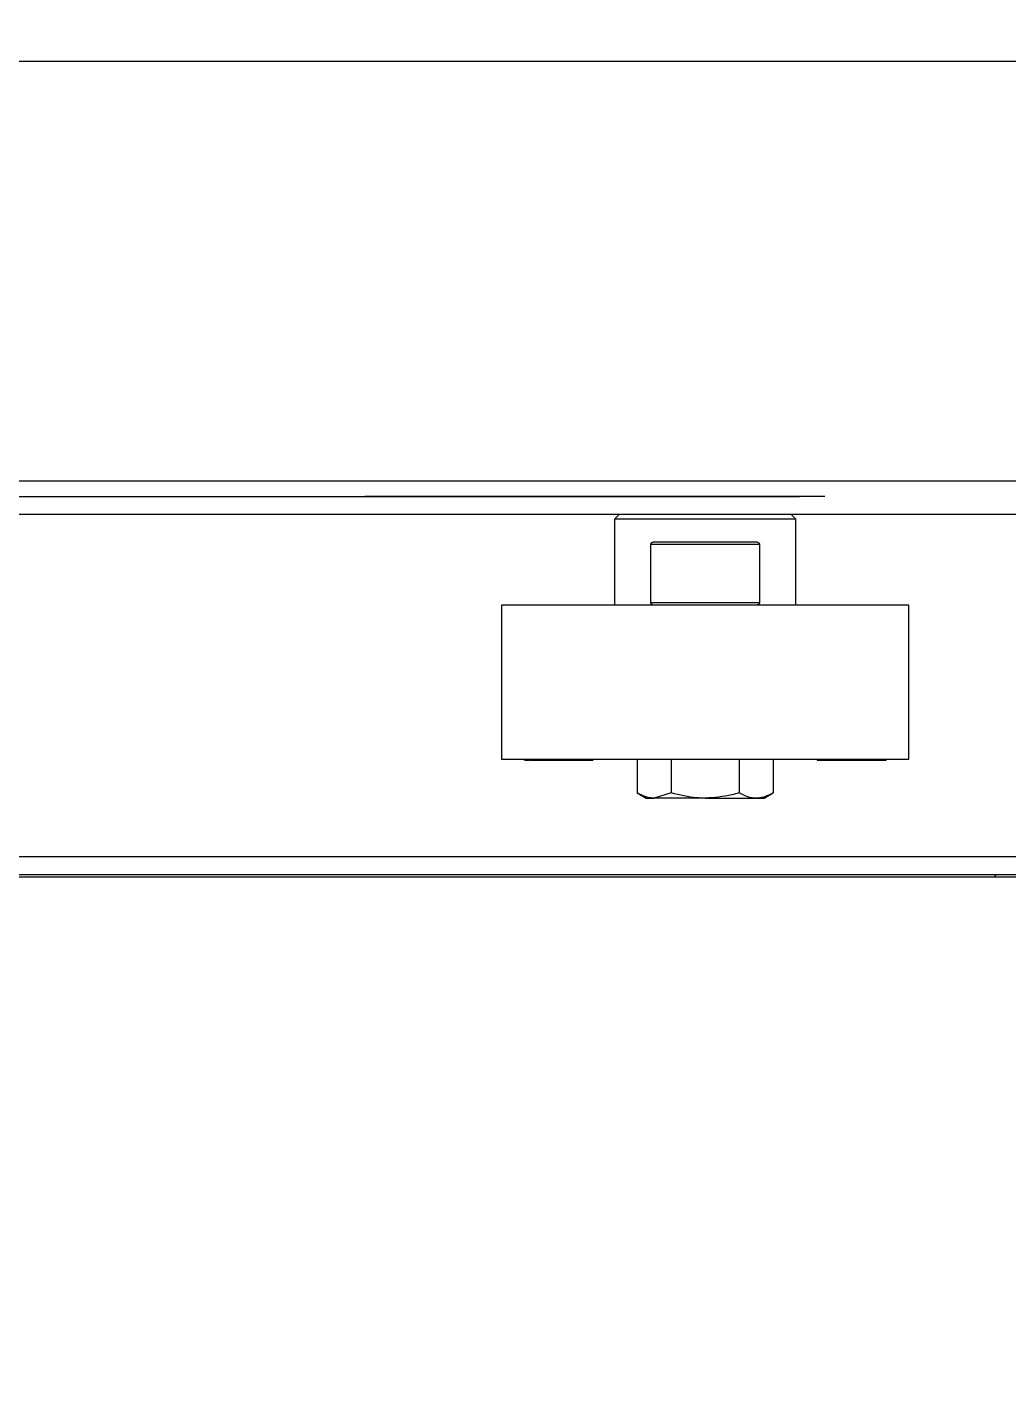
# Model space of a CAD drawing. Header units: millimetres. Extents: x 15 to 415, y 5 to 292.
# Drawn here: x 95.66 to 101.08, y 120.34 to 127.78 of the extents above; entities that cross this region are included whole.
import ezdxf

# ---------------------------------------------------------------- set-up
doc = ezdxf.new("R2010")
doc.units = ezdxf.units.MM
doc.linetypes.add('CENTERX2', pattern=[20.32, 12.7, -2.54, 2.54, -2.54])
doc.dimstyles.new('SLDDIMSTYLE1', dxfattribs={"dimtxt": 0.18, "dimasz": 3.302, "dimexe": 0, "dimexo": 0.0625, "dimgap": 0, "dimtad": 0, "dimtih": 1, "dimtoh": 1, "dimdec": 0, "dimrnd": 1e-09, "dimzin": 0, "dimdsep": 46, "dimtxsty": 'Standard', "dimsah": 1, "dimcen": 0.09, "dimadec": 0, "dimazin": 0, "dimtfac": 3.302, "dimtdec": 0, "dimtofl": 0, "dimtmove": 0, "dimatfit": 3, "dimfxl": 0, "dimfrac": 2, "dimtolj": 1, "dimtzin": 0, "dimarcsym": 0})

msp = doc.modelspace()

# ---------------------------------------------------------------- linework, layer by layer
at = {"color": 7, "linetype": 'Continuous', "lineweight": 25}
for p, q in [((114.90737, 127.58944), (78.90737, 127.58944)), ((114.90737, 125.08944), (78.90737, 125.08944)), ((98.93237, 125.08944), (98.90737, 125.06444)), ((98.90737, 125.06444), (98.90737, 124.58944)), ((99.40737, 125.06444), (98.90737, 125.06444)), ((99.90737, 125.06444), (99.40737, 125.06444)), ((99.90737, 125.06444), (99.88237, 125.08944)), ((99.90737, 124.58944), (99.90737, 125.06444)), ((99.10737, 124.60444), (99.10737, 124.92444)), ((99.70737, 124.92444), (99.10737, 124.92444)), ((99.12848, 124.93944), (99.68625, 124.93944)), ((99.70737, 124.92444), (99.70737, 124.60444)), ((98.28237, 124.58944), (98.28237, 123.73944)), ((99.6002, 124.58944), (98.28237, 124.58944)), ((99.10737, 124.60444), (99.70737, 124.60444)), ((100.53237, 124.58944), (99.6002, 124.58944)), ((100.53237, 123.73944), (100.53237, 124.58944)), ((98.28237, 123.73944), (99.6002, 123.73944)), ((98.40758, 123.73944), (98.40758, 123.73444)), ((98.40801, 123.73444), (98.40801, 123.73944)), ((98.40801, 123.73444), (98.40872, 123.73444)), ((98.40918, 123.73944), (98.40918, 123.73444)), ((98.4107, 123.73444), (98.4107, 123.73944)), ((98.41693, 123.73444), (98.43462, 123.73444)), ((98.44106, 123.73444), (98.442, 123.73444)), ((98.442, 123.73444), (98.442, 123.73944)), ((98.442, 123.73444), (98.45236, 123.73444)), ((98.45236, 123.73444), (98.45236, 123.73944)), ((98.45236, 123.73444), (98.47266, 123.73444)), ((98.47266, 123.73444), (98.47266, 123.73944)), ((98.47266, 123.73444), (98.48851, 123.73444)), ((98.48857, 123.73444), (98.48857, 123.73944)), ((98.48857, 123.73444), (98.48974, 123.73444)), ((98.48974, 123.73944), (98.48974, 123.73444)), ((98.48974, 123.73444), (98.49985, 123.73444)), ((98.49985, 123.73444), (98.49985, 123.73944)), ((98.51868, 123.73444), (98.51868, 123.73944)), ((98.51868, 123.73444), (98.52386, 123.73444)), ((98.52386, 123.73444), (98.52386, 123.73944)), ((98.52386, 123.73444), (98.53686, 123.73444)), ((98.53891, 123.73444), (98.53891, 123.73944)), ((98.53891, 123.73444), (98.54579, 123.73444)), ((98.54579, 123.73444), (98.54579, 123.73944)), ((98.54579, 123.73444), (98.54771, 123.73444)), ((98.55975, 123.73444), (98.55975, 123.73944)), ((98.55975, 123.73444), (98.56661, 123.73444)), ((98.56661, 123.73444), (98.56661, 123.73944)), ((98.58043, 123.73444), (98.58043, 123.73944)), ((98.58043, 123.73444), (98.58302, 123.73444)), ((98.58343, 123.73444), (98.58343, 123.73944)), ((98.58343, 123.73444), (98.60729, 123.73444)), ((98.60729, 123.73444), (98.60729, 123.73944)), ((98.60936, 123.73944), (98.60936, 123.73444)), ((98.62928, 123.73444), (98.62928, 123.73944)), ((98.63209, 123.73444), (98.63209, 123.73944)), ((98.63209, 123.73444), (98.63473, 123.73444)), ((98.64054, 123.73444), (98.64054, 123.73944)), ((98.64054, 123.73444), (98.65669, 123.73444)), ((98.65669, 123.73444), (98.65669, 123.73944)), ((98.67848, 123.73444), (98.67848, 123.73944)), ((98.68132, 123.73444), (98.68132, 123.73944)), ((98.68132, 123.73444), (98.68276, 123.73444)), ((98.68276, 123.73444), (98.68276, 123.73944)), ((98.68276, 123.73444), (98.69587, 123.73444)), ((98.69587, 123.73444), (98.69587, 123.73944)), ((98.69587, 123.73444), (98.71271, 123.73444)), ((98.71271, 123.73444), (98.71271, 123.73944)), ((98.71271, 123.73444), (98.72573, 123.73444)), ((98.72573, 123.73444), (98.72573, 123.73944)), ((98.72573, 123.73444), (98.78292, 123.73444)), ((98.78292, 123.73444), (98.78292, 123.73944)), ((98.78533, 123.73444), (98.78533, 123.73944)), ((99.03209, 123.73944), (99.03209, 123.55347)), ((99.21973, 123.73944), (99.21973, 123.55347)), ((99.595, 123.73944), (99.595, 123.55347)), ((99.6002, 123.73944), (100.53237, 123.73944)), ((99.78264, 123.73944), (99.78264, 123.55347)), ((100.02761, 123.73444), (100.02761, 123.73944)), ((100.03, 123.73444), (100.03, 123.73944)), ((100.03, 123.73444), (100.06065, 123.73444)), ((100.06065, 123.73944), (100.06065, 123.73444)), ((100.06065, 123.73444), (100.07382, 123.73444)), ((100.07382, 123.73444), (100.07382, 123.73944)), ((100.08413, 123.73444), (100.08413, 123.73944)), ((100.08992, 123.73444), (100.08992, 123.73944)), ((100.08992, 123.73444), (100.10156, 123.73444)), ((100.10156, 123.73444), (100.10156, 123.73944)), ((100.10156, 123.73444), (100.11635, 123.73444)), ((100.11635, 123.73444), (100.11635, 123.73944)), ((100.11635, 123.73444), (100.128, 123.73444)), ((100.128, 123.73944), (100.128, 123.73444)), ((100.128, 123.73444), (100.14168, 123.73444)), ((100.14587, 123.73444), (100.14587, 123.73944)), ((100.14587, 123.73444), (100.16031, 123.73444)), ((100.16031, 123.73444), (100.16031, 123.73944)), ((100.17571, 123.73444), (100.17571, 123.73944)), ((100.17571, 123.73444), (100.18465, 123.73444)), ((100.18465, 123.73444), (100.18465, 123.73944)), ((100.18465, 123.73444), (100.19327, 123.73444)), ((100.19327, 123.73444), (100.19327, 123.73944)), ((100.19327, 123.73444), (100.20222, 123.73444)), ((100.20222, 123.73444), (100.20222, 123.73944)), ((100.20222, 123.73444), (100.21086, 123.73444)), ((100.21086, 123.73444), (100.21086, 123.73944)), ((100.21086, 123.73444), (100.21978, 123.73444)), ((100.21978, 123.73444), (100.21978, 123.73944)), ((100.21978, 123.73444), (100.22927, 123.73444)), ((100.22927, 123.73444), (100.22927, 123.73944)), ((100.22927, 123.73444), (100.23689, 123.73444)), ((100.23689, 123.73444), (100.23689, 123.73944)), ((100.23689, 123.73444), (100.24032, 123.73444)), ((100.24032, 123.73444), (100.24032, 123.73944)), ((100.24032, 123.73444), (100.24628, 123.73444)), ((100.25788, 123.73444), (100.26282, 123.73444)), ((100.26174, 123.73444), (100.26174, 123.73944)), ((100.28058, 123.73444), (100.28658, 123.73444)), ((100.28898, 123.73944), (100.28898, 123.73444)), ((100.28908, 123.73444), (100.28908, 123.73944)), ((100.28908, 123.73444), (100.32815, 123.73444)), ((100.32815, 123.73444), (100.32815, 123.73944)), ((100.33893, 123.73944), (100.33893, 123.73444)), ((100.33893, 123.73444), (100.36562, 123.73444)), ((100.36562, 123.73444), (100.36562, 123.73944)), ((100.36687, 123.73444), (100.37695, 123.73444)), ((100.37695, 123.73444), (100.37695, 123.73944)), ((100.37695, 123.73444), (100.38741, 123.73444)), ((100.38741, 123.73444), (100.38741, 123.73944)), ((100.39057, 123.73444), (100.39502, 123.73444)), ((100.39502, 123.73944), (100.39502, 123.73444)), ((100.3978, 123.73444), (100.3978, 123.73944)), ((100.39803, 123.73444), (100.4, 123.73444)), ((100.4, 123.73944), (100.4, 123.73444)), ((100.4021, 123.73444), (100.4021, 123.73944)), ((100.40302, 123.73444), (100.40716, 123.73444)), ((100.40716, 123.73944), (100.40716, 123.73444)), ((99.03209, 123.55347), (99.08237, 123.52444)), ((99.08237, 123.52444), (99.12591, 123.52444)), ((99.21973, 123.55347), (99.12591, 123.52444)), ((99.40737, 123.52444), (99.12591, 123.52444)), ((99.40737, 123.52444), (99.68882, 123.52444)), ((99.68882, 123.52444), (99.73237, 123.52444)), ((99.73237, 123.52444), (99.78264, 123.55347)), ((92.06781, 123.20294), (101.74692, 123.20294)), ((114.90737, 123.08944), (88.90737, 123.08944)), ((92.39567, 123.10294), (101.41906, 123.10294)), ((101.00045, 123.08944), (101.01556, 123.10294))]:
    msp.add_line(p, q, dxfattribs=at)
at = {"color": 8, "linetype": 'Continuous', "lineweight": 25}
msp.add_line((78.90737, 125.27627), (114.90737, 125.27627), dxfattribs=at)
at = {"color": 7, "linetype": 'CENTERX2'}
for p, q in [((216.90737, 125.18844), (66.90737, 125.18844)), ((66.90737, 125.18844), (216.90737, 125.18844))]:
    msp.add_line(p, q, dxfattribs=at)
at = {"color": 7, "linetype": 'Continuous', "lineweight": 25}
for points, knots in [([(99.10737, 124.92444), (99.10749, 124.92566), (99.10772, 124.92809), (99.10966, 124.93174), (99.11251, 124.93466), (99.11605, 124.93684), (99.11979, 124.93831), (99.12396, 124.93927), (99.12697, 124.93938), (99.12848, 124.93944)], [0, 0, 0, 0, 0.1111644, 0.2215578, 0.3911796, 0.5273291, 0.6670699, 0.832159, 1, 1, 1, 1]), ([(99.68625, 124.93944), (99.68832, 124.93933), (99.69254, 124.93911), (99.69812, 124.93725), (99.70209, 124.93473), (99.70451, 124.93227), (99.70611, 124.92991), (99.70718, 124.92721), (99.70731, 124.92526), (99.70737, 124.92444)], [0, 0, 0, 0, 0.22945028, 0.46668496, 0.64308859, 0.73102505, 0.82178257, 0.92494901, 1, 1, 1, 1]), ([(99.12848, 124.58944), (99.12641, 124.58956), (99.1222, 124.58978), (99.11662, 124.59164), (99.11264, 124.59416), (99.11022, 124.59662), (99.10862, 124.59898), (99.10755, 124.60168), (99.10742, 124.60362), (99.10737, 124.60444)], [0, 0, 0, 0, 0.2294503, 0.466685, 0.6430886, 0.7310251, 0.8217826, 0.924949, 1, 1, 1, 1]), ([(99.70737, 124.60444), (99.70725, 124.60323), (99.70701, 124.6008), (99.70508, 124.59714), (99.70222, 124.59423), (99.69868, 124.59205), (99.69494, 124.59058), (99.69077, 124.58962), (99.68776, 124.5895), (99.68625, 124.58944)], [0, 0, 0, 0, 0.11116437, 0.22155782, 0.39117964, 0.52732907, 0.66706995, 0.83215896, 1, 1, 1, 1]), ([(98.40758, 123.73444), (98.40762, 123.73444), (98.4077, 123.73444), (98.40782, 123.73444), (98.40794, 123.73444), (98.40801, 123.73444)], [0, 0, 0, 0, 0.25049932, 0.50093268, 1, 1, 1, 1]), ([(98.4107, 123.73444), (98.41403, 123.73444), (98.42068, 123.73444), (98.42943, 123.73444), (98.43486, 123.73444), (98.43697, 123.73444)], [0, 0, 0, 0, 0.3799906, 0.759627, 1, 1, 1, 1]), ([(98.44037, 123.73444), (98.44034, 123.73444), (98.44028, 123.73444), (98.44052, 123.73444), (98.44077, 123.73444), (98.44111, 123.73444), (98.44153, 123.73444), (98.44184, 123.73444), (98.442, 123.73444)], [0, 0, 0, 0, 0.2732748, 0.4210932, 0.5652183, 0.7096569, 0.8547775, 1, 1, 1, 1]), ([(98.48881, 123.73444), (98.48872, 123.73444), (98.48855, 123.73444), (98.48847, 123.73444), (98.48851, 123.73444), (98.48872, 123.73444), (98.48908, 123.73444), (98.48949, 123.73444), (98.48974, 123.73444)], [0, 0, 0, 0, 0.15219733, 0.30538071, 0.45997636, 0.61886819, 0.77897902, 1, 1, 1, 1]), ([(98.49985, 123.73444), (98.50085, 123.73444), (98.50278, 123.73444), (98.50797, 123.73444), (98.51191, 123.73444), (98.51398, 123.73444), (98.51416, 123.73444)], [0, 0, 0, 0, 0.3444248, 0.6699565, 0.9720214, 1, 1, 1, 1]), ([(98.51635, 123.73444), (98.51634, 123.73444), (98.51625, 123.73444), (98.51629, 123.73444), (98.51647, 123.73444), (98.51677, 123.73444), (98.51726, 123.73444), (98.51791, 123.73444), (98.51843, 123.73444), (98.51868, 123.73444)], [0, 0, 0, 0, 0.0165306, 0.2168215, 0.3182892, 0.4861605, 0.6552294, 0.8272933, 1, 1, 1, 1]), ([(98.53675, 123.73444), (98.5368, 123.73444), (98.5369, 123.73444), (98.53827, 123.73444), (98.53891, 123.73444)], [0, 0, 0, 0, 0.5265603, 1, 1, 1, 1]), ([(98.54579, 123.73444), (98.54665, 123.73444), (98.54839, 123.73444), (98.55166, 123.73444), (98.55435, 123.73444), (98.55546, 123.73444)], [0, 0, 0, 0, 0.3686168, 0.7397263, 1, 1, 1, 1]), ([(98.55692, 123.73444), (98.55692, 123.73444), (98.5569, 123.73444), (98.55835, 123.73444), (98.55957, 123.73444), (98.55975, 123.73444)], [0, 0, 0, 0, 0.15876781, 0.87607023, 1, 1, 1, 1]), ([(98.56661, 123.73444), (98.56805, 123.73444), (98.5705, 123.73444), (98.57579, 123.73444), (98.57899, 123.73444), (98.58043, 123.73444)], [0, 0, 0, 0, 0.4395919, 0.7480478, 1, 1, 1, 1]), ([(98.60729, 123.73444), (98.60745, 123.73444), (98.60776, 123.73444), (98.60842, 123.73444), (98.60898, 123.73444), (98.60936, 123.73444)], [0, 0, 0, 0, 0.2503486, 0.5007655, 1, 1, 1, 1]), ([(98.60936, 123.73444), (98.61103, 123.73444), (98.61384, 123.73444), (98.61913, 123.73444), (98.6243, 123.73444), (98.62754, 123.73444), (98.62928, 123.73444)], [0, 0, 0, 0, 0.3185725, 0.5340537, 0.7502024, 1, 1, 1, 1]), ([(98.62928, 123.73444), (98.62953, 123.73444), (98.63003, 123.73444), (98.63094, 123.73444), (98.63163, 123.73444), (98.63209, 123.73444)], [0, 0, 0, 0, 0.2508246, 0.5019651, 1, 1, 1, 1]), ([(98.636, 123.73444), (98.63606, 123.73444), (98.6362, 123.73444), (98.6382, 123.73444), (98.63995, 123.73444), (98.64054, 123.73444)], [0, 0, 0, 0, 0.2917, 0.7625484, 1, 1, 1, 1]), ([(98.65669, 123.73444), (98.65831, 123.73444), (98.66101, 123.73444), (98.6662, 123.73444), (98.67138, 123.73444), (98.67552, 123.73444), (98.67784, 123.73444), (98.67848, 123.73444)], [0, 0, 0, 0, 0.2915622, 0.484496, 0.6781187, 0.91156, 1, 1, 1, 1]), ([(98.67848, 123.73444), (98.67872, 123.73444), (98.67921, 123.73444), (98.68017, 123.73444), (98.68086, 123.73444), (98.68132, 123.73444)], [0, 0, 0, 0, 0.2501891, 0.5004098, 1, 1, 1, 1]), ([(98.78292, 123.73444), (98.78313, 123.73444), (98.78357, 123.73444), (98.7844, 123.73444), (98.78496, 123.73444), (98.78533, 123.73444)], [0, 0, 0, 0, 0.2503693, 0.5007819, 1, 1, 1, 1]), ([(98.78533, 123.73444), (98.78714, 123.73444), (98.78952, 123.73444), (98.78962, 123.73444), (98.78964, 123.73444)], [0, 0, 0, 0, 0.7560725, 1, 1, 1, 1]), ([(100.02509, 123.73444), (100.02501, 123.73444), (100.02473, 123.73444), (100.02586, 123.73444), (100.02714, 123.73444), (100.02761, 123.73444)], [0, 0, 0, 0, 0.21314141, 0.71661351, 1, 1, 1, 1]), ([(100.02761, 123.73444), (100.02779, 123.73444), (100.02814, 123.73444), (100.02891, 123.73444), (100.02956, 123.73444), (100.03, 123.73444)], [0, 0, 0, 0, 0.250459, 0.5010127, 1, 1, 1, 1]), ([(100.0748, 123.73444), (100.075, 123.73444), (100.07667, 123.73444), (100.08, 123.73444), (100.08288, 123.73444), (100.08413, 123.73444)], [0, 0, 0, 0, 0.07067621, 0.59539733, 1, 1, 1, 1]), ([(100.08413, 123.73444), (100.08554, 123.73444), (100.08737, 123.73444), (100.08889, 123.73444), (100.08923, 123.73444)], [0, 0, 0, 0, 0.77627831, 1, 1, 1, 1]), ([(100.14289, 123.73444), (100.14293, 123.73444), (100.143, 123.73444), (100.14487, 123.73444), (100.14587, 123.73444)], [0, 0, 0, 0, 0.46669989, 1, 1, 1, 1]), ([(100.16031, 123.73444), (100.16244, 123.73444), (100.16558, 123.73444), (100.17176, 123.73444), (100.17686, 123.73444), (100.18006, 123.73444), (100.18175, 123.73444)], [0, 0, 0, 0, 0.4046167, 0.5953422, 0.786525, 1, 1, 1, 1]), ([(100.24792, 123.73444), (100.24817, 123.73444), (100.24885, 123.73444), (100.25237, 123.73444), (100.25715, 123.73444), (100.26059, 123.73444), (100.26174, 123.73444)], [0, 0, 0, 0, 0.1804436, 0.4996936, 0.8332207, 1, 1, 1, 1]), ([(100.26174, 123.73444), (100.26246, 123.73444), (100.26389, 123.73444), (100.26612, 123.73444), (100.26842, 123.73444), (100.27059, 123.73444), (100.27259, 123.73444), (100.27442, 123.73444), (100.27622, 123.73444), (100.27796, 123.73444), (100.27962, 123.73444), (100.2812, 123.73444), (100.28271, 123.73444), (100.28408, 123.73444), (100.28533, 123.73444), (100.28643, 123.73444), (100.28739, 123.73444), (100.28826, 123.73444), (100.28873, 123.73444), (100.28898, 123.73444)], [0, 0, 0, 0, 0.06628878, 0.13299179, 0.20156237, 0.27110744, 0.32584751, 0.38101955, 0.43752861, 0.49442981, 0.54915481, 0.60422618, 0.6605867, 0.71743599, 0.77093777, 0.82491453, 0.88036704, 0.93627695, 1, 1, 1, 1]), ([(100.27098, 123.73444), (100.27096, 123.73444), (100.27089, 123.73444), (100.27096, 123.73444), (100.27108, 123.73444), (100.27136, 123.73444), (100.2717, 123.73444), (100.27202, 123.73444), (100.27213, 123.73444)], [0, 0, 0, 0, 0.0979509, 0.2787516, 0.4603104, 0.594782, 0.8646533, 1, 1, 1, 1]), ([(100.32815, 123.73444), (100.32845, 123.73444), (100.32904, 123.73444), (100.32996, 123.73444), (100.33091, 123.73444), (100.33181, 123.73444), (100.33265, 123.73444), (100.33343, 123.73444), (100.3342, 123.73444), (100.33492, 123.73444), (100.33559, 123.73444), (100.33621, 123.73444), (100.33679, 123.73444), (100.33731, 123.73444), (100.33776, 123.73444), (100.33815, 123.73444), (100.33848, 123.73444), (100.33873, 123.73444), (100.33887, 123.73444), (100.33893, 123.73444)], [0, 0, 0, 0, 0.0690748, 0.138365, 0.2094942, 0.2818356, 0.3413406, 0.4013698, 0.4628984, 0.5249052, 0.5807287, 0.6369515, 0.6945555, 0.7526961, 0.8045616, 0.8568877, 0.9105852, 0.9646192, 1, 1, 1, 1]), ([(100.38881, 123.73444), (100.38922, 123.73444), (100.39122, 123.73444), (100.39321, 123.73444), (100.39479, 123.73444)], [0, 0, 0, 0, 0.208786, 1, 1, 1, 1]), ([(100.3978, 123.73444), (100.39757, 123.73444), (100.3971, 123.73444), (100.3964, 123.73444), (100.39571, 123.73444), (100.39525, 123.73444), (100.39502, 123.73444)], [0, 0, 0, 0, 0.2506984, 0.5012854, 0.7506427, 1, 1, 1, 1]), ([(100.4, 123.73444), (100.40018, 123.73444), (100.40053, 123.73444), (100.40121, 123.73444), (100.40174, 123.73444), (100.4021, 123.73444)], [0, 0, 0, 0, 0.2506304, 0.5012147, 1, 1, 1, 1]), ([(99.12591, 123.52444), (99.12368, 123.52448), (99.11782, 123.52456), (99.1083, 123.52541), (99.09738, 123.52718), (99.08277, 123.53064), (99.0682, 123.53565), (99.05372, 123.54203), (99.04286, 123.54741), (99.03568, 123.55145), (99.03209, 123.55347)], [0, 0, 0, 0, 0.0700361, 0.184843, 0.2998166, 0.4152629, 0.6478668, 0.7650247, 0.8824731, 1, 1, 1, 1]), ([(99.40737, 123.52444), (99.39201, 123.52479), (99.32851, 123.52624), (99.26664, 123.54173), (99.21973, 123.55347)], [0, 0, 0, 0, 0.24185142, 1, 1, 1, 1]), ([(99.595, 123.55347), (99.58133, 123.54965), (99.52022, 123.53255), (99.45669, 123.52799), (99.40737, 123.52444)], [0, 0, 0, 0, 0.2237133, 1, 1, 1, 1]), ([(99.68882, 123.52444), (99.6866, 123.52448), (99.67465, 123.52465), (99.65299, 123.52809), (99.62384, 123.53792), (99.60472, 123.54823), (99.595, 123.55347)], [0, 0, 0, 0, 0.0700514, 0.3766066, 0.6830734, 1, 1, 1, 1]), ([(99.78264, 123.55347), (99.77887, 123.55135), (99.76752, 123.54498), (99.74829, 123.5361), (99.72479, 123.52839), (99.70488, 123.52486), (99.69285, 123.52455), (99.68882, 123.52444)], [0, 0, 0, 0, 0.1235975, 0.3712478, 0.6210135, 0.8733014, 1, 1, 1, 1])]:
    msp.add_open_spline(points, degree=3, knots=knots, dxfattribs=at)

# ---------------------------------------------------------------- leaders
at = {"color": 7, "linetype": 'Continuous', "lineweight": 0}
msp.add_leader([(88.11237, 120.34102), (99.90848, 134.76332)], dimstyle='SLDDIMSTYLE1', dxfattribs=at)

doc.saveas('drawing.dxf')
